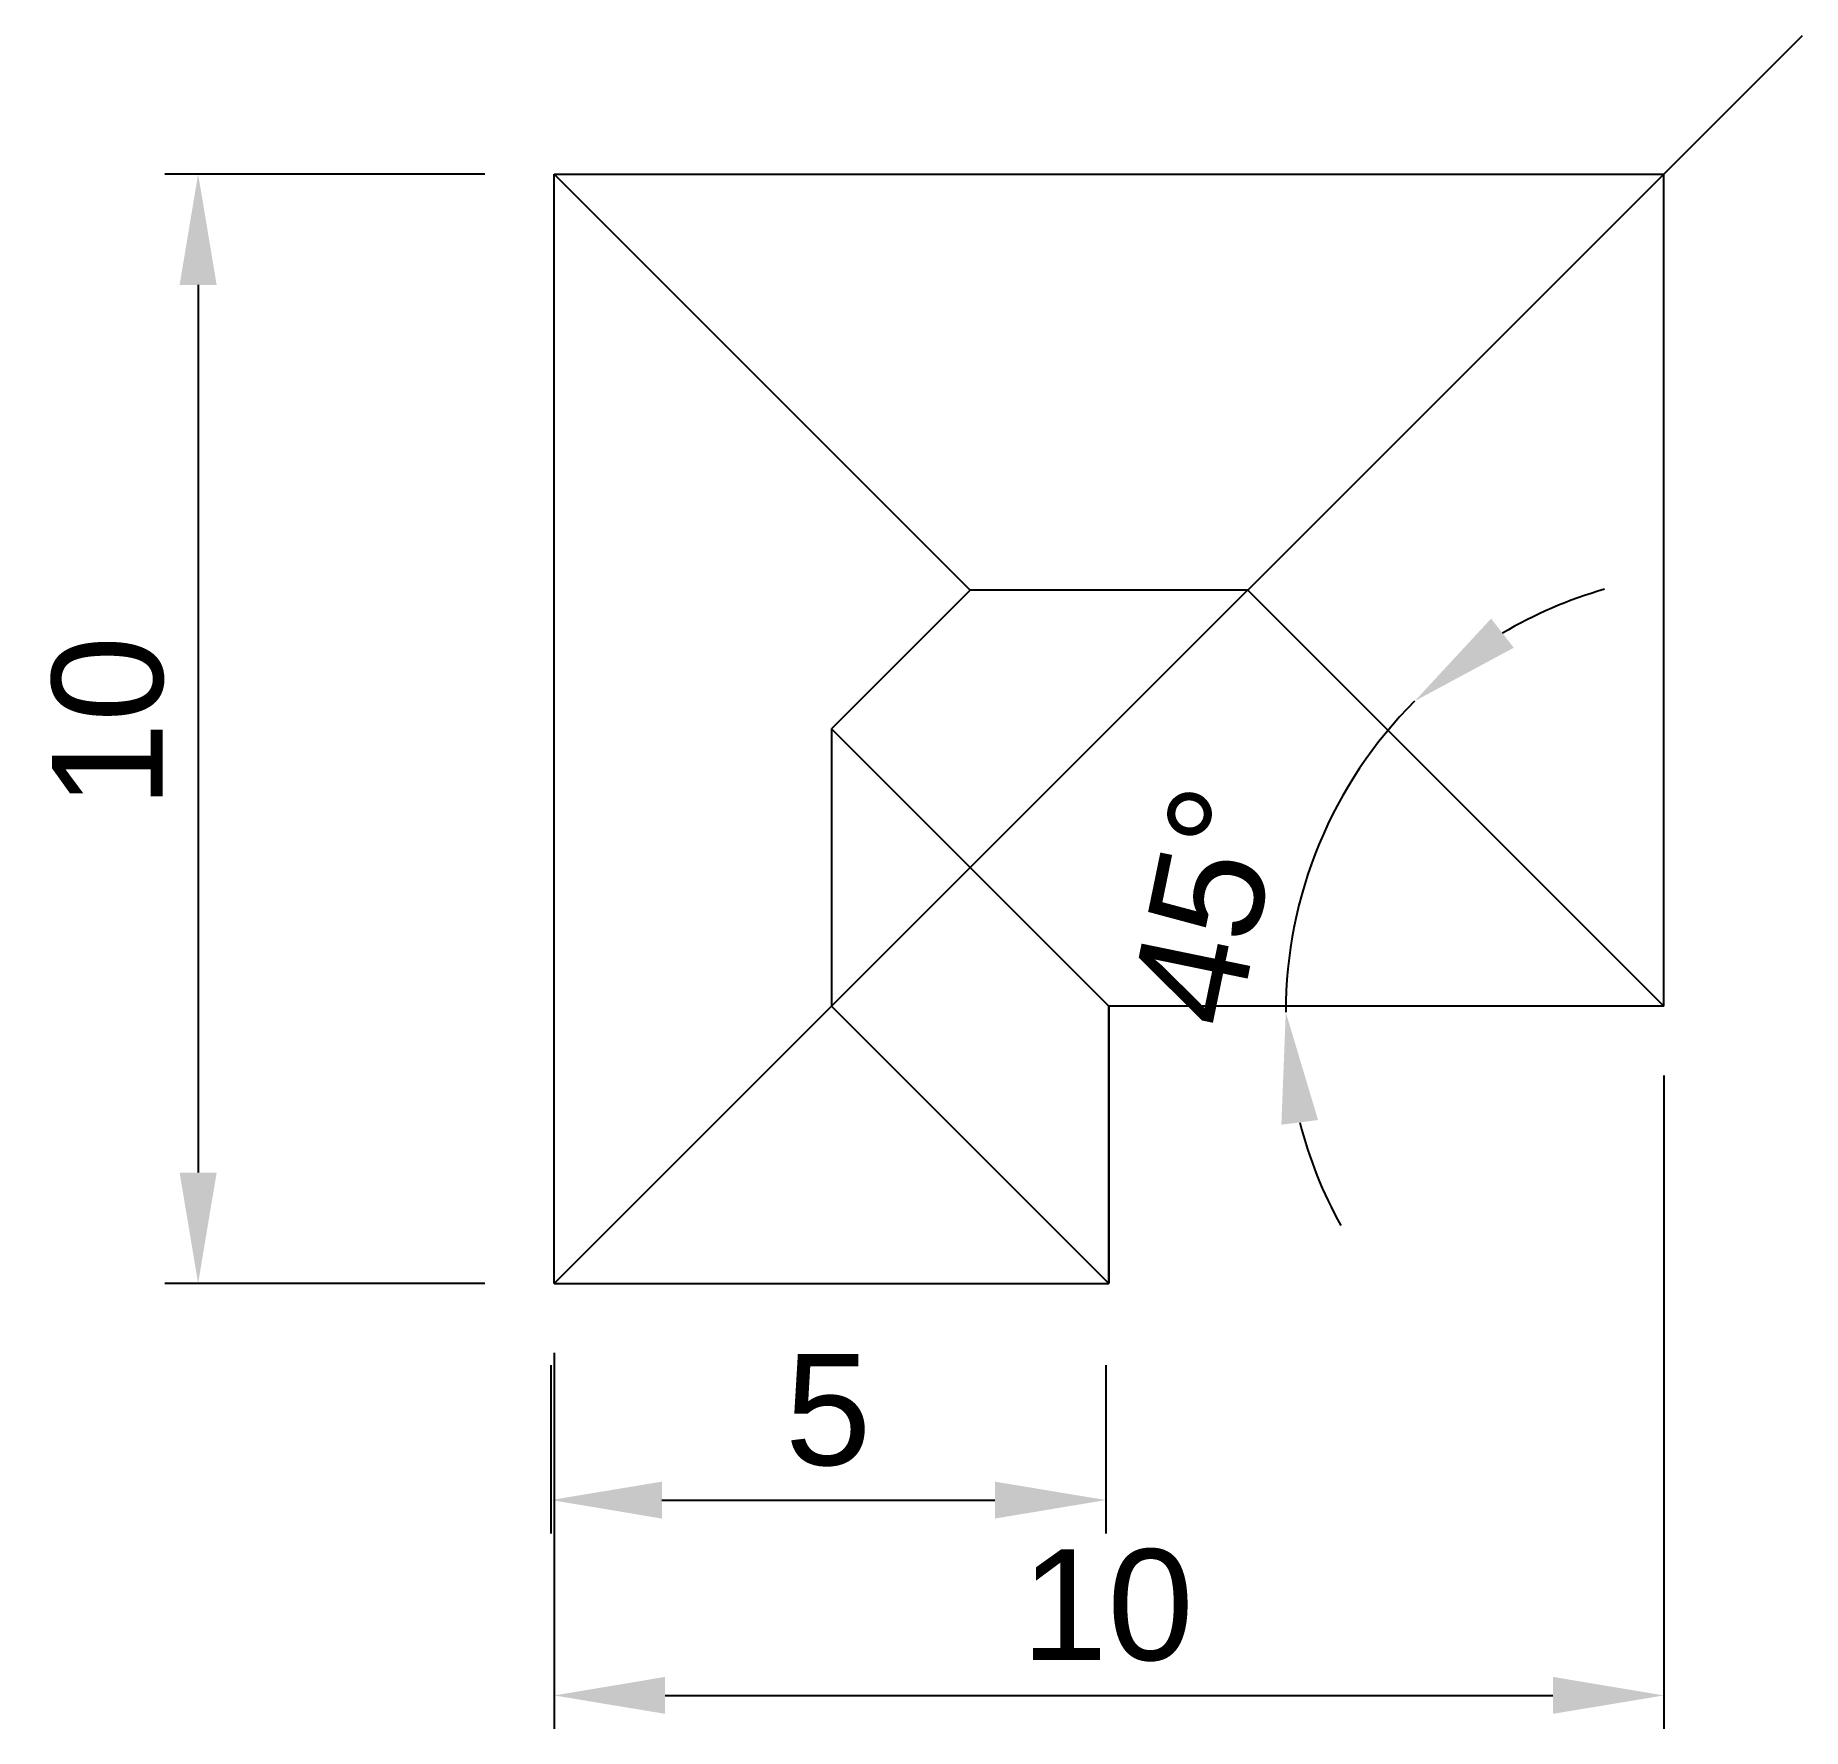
# Model space of a CAD drawing. Header units: millimetres. Extents: x -9683226844 to 6240540285, y -9010714436 to 6251852507.
import ezdxf

# ---------------------------------------------------------------- set-up
doc = ezdxf.new("R2010")
doc.units = ezdxf.units.MM
doc.layers.add('Cotas', color=252, linetype='Continuous')
doc.styles.get("Standard").update_dxf_attribs({"font": 'arial.ttf'})
doc.dimstyles.new('ISO-25', dxfattribs={"dimtxt": 1, "dimasz": 1, "dimexe": 0.3, "dimexo": 0.625, "dimgap": 0.3, "dimtad": 1, "dimjust": 2, "dimtoh": 1, "dimtxsty": 'Standard', "dimcen": 2.5, "dimadec": 0, "dimazin": 0, "dimtfac": 1, "dimtmove": 0, "dimatfit": 3, "dimfxl": 1, "dimarcsym": 0})

# ---------------------------------------------------------------- blocks, each defined once
blk = doc.blocks.new('*D14')
at = {"layer": 'Cotas', "color": 0, "lineweight": -2, "ltscale": 1000, "transparency": 16777216}
for p, q in [((-5.625, 5), (-8.507, 5)), ((-8.207, 4), (-8.207, -4)), ((-5.625, -5), (-8.507, -5))]:
    blk.add_line(p, q, dxfattribs=at)
at = {"layer": 'Cotas', "color": 0, "ltscale": 1000, "transparency": 16777216}
for points in [[(-8.374, 4), (-8.04, 4), (-8.207, 5)], [(-8.374, -4), (-8.04, -4), (-8.207, -5)]]:
    blk.add_solid(points, dxfattribs=at)
at = {"layer": 'Defpoints', "color": 0, "ltscale": 1000, "transparency": 16777216}
for p in [(-5, 5), (-8.207, -5), (-5, -5)]:
    blk.add_point(p, dxfattribs=at)
at = {"layer": 'Cotas', "color": 0, "ltscale": 1000, "transparency": 16777216, "insert": (-9.018, 0.061), "char_height": 1, "attachment_point": 5, "rotation": 90}
blk.add_mtext('10', dxfattribs=at)
blk = doc.blocks.new('*D15')
at = {"layer": 'Cotas', "color": 0, "lineweight": -2, "ltscale": 1000, "transparency": 16777216}
for p, q in [((5, -3.125), (5, -9.013)), ((-5, -5.625), (-5, -9.013)), ((-4, -8.713), (4, -8.713))]:
    blk.add_line(p, q, dxfattribs=at)
at = {"layer": 'Cotas', "color": 0, "ltscale": 1000, "transparency": 16777216}
for points in [[(-4, -8.546), (-4, -8.879), (-5, -8.713)], [(4, -8.546), (4, -8.879), (5, -8.713)]]:
    blk.add_solid(points, dxfattribs=at)
at = {"layer": 'Defpoints', "color": 0, "ltscale": 1000, "transparency": 16777216}
for p in [(5, -2.5), (-5, -5), (5, -8.713)]:
    blk.add_point(p, dxfattribs=at)
at = {"layer": 'Cotas', "color": 0, "ltscale": 1000, "transparency": 16777216, "insert": (-0.014, -7.902), "char_height": 1, "attachment_point": 5}
blk.add_mtext('10', dxfattribs=at)
blk = doc.blocks.new('*D17')
at = {"layer": 'Cotas', "color": 0, "lineweight": -2, "ltscale": 1000, "transparency": 16777216}
for p, q in [((-5.028, -5.737), (-5.028, -7.252)), ((-0.028, -5.737), (-0.028, -7.252)), ((-4.028, -6.952), (-1.028, -6.952))]:
    blk.add_line(p, q, dxfattribs=at)
at = {"layer": 'Cotas', "color": 0, "ltscale": 1000, "transparency": 16777216}
for points in [[(-4.028, -6.786), (-4.028, -7.119), (-5.028, -6.952)], [(-1.028, -6.786), (-1.028, -7.119), (-0.028, -6.952)]]:
    blk.add_solid(points, dxfattribs=at)
at = {"layer": 'Defpoints', "color": 0, "ltscale": 1000, "transparency": 16777216}
for p in [(-5.028, -5.112), (-0.028, -5.112), (-0.028, -6.952)]:
    blk.add_point(p, dxfattribs=at)
at = {"layer": 'Cotas', "color": 0, "ltscale": 1000, "transparency": 16777216, "insert": (-2.531, -6.144), "char_height": 1, "attachment_point": 5}
blk.add_mtext('5', dxfattribs=at)
blk = doc.blocks.new('*D18')
at = {"layer": 'Cotas', "color": 0, "lineweight": -2, "ltscale": 1000, "transparency": 16777216}
for start, end in [(106.0341, 120.517), (135, 180), (194.483, 208.9659)]:
    blk.add_arc((5.559, -2.556), 3.967, start, end, dxfattribs=at)
at = {"layer": 'Cotas', "color": 0, "ltscale": 1000, "transparency": 16777216}
for points in [[(3.647, 0.73), (3.443, 0.993), (2.754, 0.249)], [(1.553, -3.569), (1.884, -3.527), (1.593, -2.556)]]:
    blk.add_solid(points, dxfattribs=at)
at = {"layer": 'Defpoints', "color": 0, "ltscale": 1000, "transparency": 16777216}
for p in [(1.809, 1.194), (2.124, -0.573), (0.559, -2.556), (5.559, -2.556), (5.559, -2.556)]:
    blk.add_point(p, dxfattribs=at)
at = {"layer": 'Cotas', "color": 0, "ltscale": 1000, "transparency": 16777216, "insert": (0.882, -1.593), "char_height": 1, "attachment_point": 5, "rotation": 78.3608}
blk.add_mtext('45°', dxfattribs=at)
blk = doc.blocks.new('*U16')
at = {"ltscale": 1000}
for p, q in [((-5, -5), (-5, 5)), ((-5, 5), (5, 5)), ((-5, 5), (-1.25, 1.25)), ((5, 5), (1.25, 1.25)), ((5, -2.5), (5, 5)), ((-1.25, 1.25), (-2.5, 0)), ((1.25, 1.25), (-1.25, 1.25)), ((5, -2.5), (1.25, 1.25)), ((0, -2.5), (-2.5, 0)), ((-2.5, 0), (-2.5, -2.5)), ((5, 0), (5, 0)), ((-2.5, -2.5), (-5, -5)), ((-2.5, -2.5), (0, -5)), ((0, -2.5), (0, -5)), ((0, -5), (0, -2.5)), ((5, -2.5), (0, -2.5)), ((-5, -5), (0, -5))]:
    blk.add_line(p, q, dxfattribs=at)
at = {"layer": 'Cotas', "ltscale": 1000}
dim = blk.add_linear_dim(base=(-8.207, -5), p1=(-5, 5), p2=(-5, -5), angle=90, dimstyle='ISO-25', dxfattribs=at)
dim.commit()
dim.dimension.update_dxf_attribs({"geometry": '*D14', "text_midpoint": (-8.207, 0.061), "dimtype": 128})
dim = blk.add_angular_dim_2l(base=(2.124, -0.573), line1=((5.559, -2.556), (1.809, 1.194)), line2=((5.559, -2.556), (0.559, -2.556)), dimstyle='ISO-25', dxfattribs=at)
dim.commit()
dim.dimension.update_dxf_attribs({"geometry": '*D18', "text_midpoint": (0.882, -1.593)})
for base, p1, p2, picture, middle, dimtype in [((5, -8.713), (-5, -5), (5, -2.5), '*D15', (-0.014, -8.713), 128), ((-0.028, -6.952), (-5.028, -5.112), (-0.028, -5.112), '*D17', (-2.531, -6.952), 160)]:
    dim = blk.add_linear_dim(base=base, p1=p1, p2=p2, dimstyle='ISO-25', dxfattribs=at)
    dim.commit()
    dim.dimension.update_dxf_attribs({"geometry": picture, "text_midpoint": middle, "dimtype": dimtype})
blk = doc.blocks.new('Tejado1000')
blk.add_line((-3750, -3750), (6250, 6250))
at = {"xscale": 1000, "yscale": 1000, "zscale": 1000}
blk.add_blockref('*U16', (0, 0), dxfattribs=at)
blk = doc.blocks.new('Tejado100')
at = {"xscale": 1000, "yscale": 1000, "zscale": 1000}
blk.add_blockref('Tejado1000', (0, 0), dxfattribs=at)

msp = doc.modelspace()

# ---------------------------------------------------------------- block references
at = {"xscale": 1000, "yscale": 1000, "zscale": 1000}
msp.add_blockref('Tejado100', (-9459715, 1852507), dxfattribs=at)

doc.saveas('drawing.dxf')
